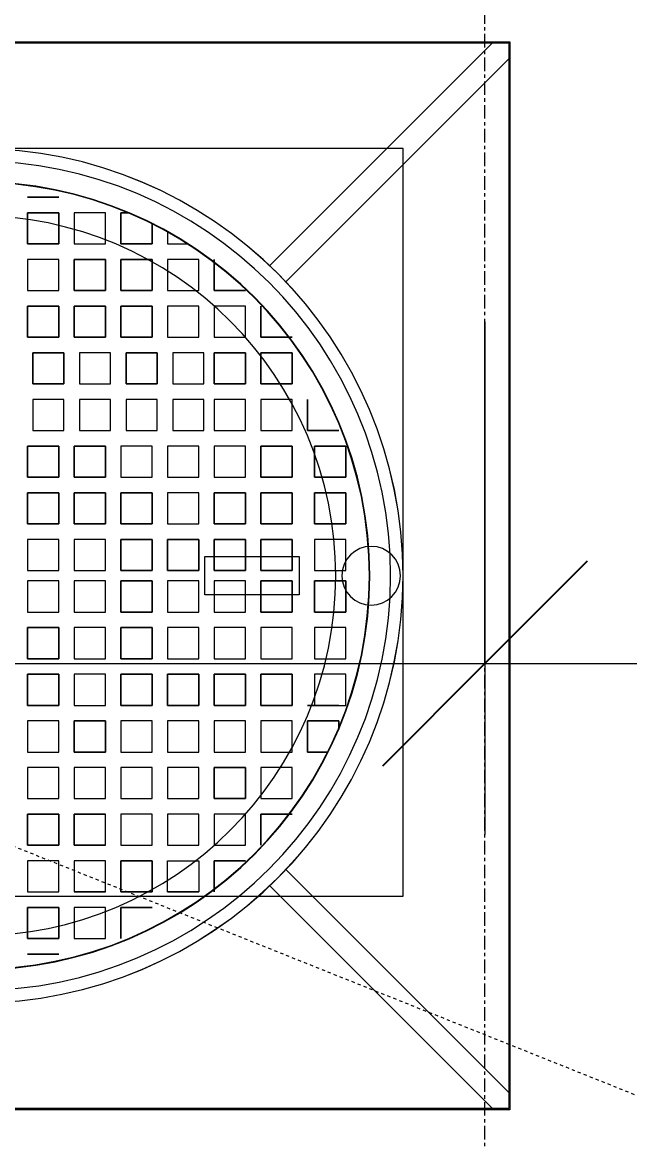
# Model space of a CAD drawing. Header units: millimetres. Extents: x 962 to 241049, y -15958 to 84407.
# Drawn here: x 162699 to 163267, y 18710 to 19756 of the extents above; entities that cross this region are included whole.
import ezdxf

# ---------------------------------------------------------------- set-up
doc = ezdxf.new("R2010")
doc.units = ezdxf.units.MM
doc.linetypes.add('Dash', pattern=[6, 3, -3])
doc.linetypes.add('Grid Line', pattern=[22.225, 12.7, -3.175, 3.175, -3.175])
for name, color, linetype, lineweight in [('A-ANNO-DIMS', 211, 'Continuous', 9), ('A-ANNO-DIMS-160', 211, 'Continuous', 9), ('C-PRKG', 70, 'Continuous', 9), ('C-PRKG-HDLN', 70, 'Dash', 9), ('G-IMPT', 8, 'Continuous', 9), ('M-EQPM', 50, 'Continuous', 9), ('S-GRID-1', 1, 'Grid Line', 9)]:
    doc.layers.add(name, color=color, linetype=linetype, lineweight=lineweight)
doc.styles.add('UTM Avo', font='UTM Avo.ttf', dxfattribs={"width": 0.9, "height": 400})
doc.dimstyles.new('1_Dim_chi_tiet_2_5', dxfattribs={"dimscale": 304.8, "dimtxt": 399.720379, "dimasz": 0.629921, "dimexe": 0.524934, "dimexo": 0.0625, "dimgap": 0.052493, "dimtad": 1, "dimdec": 0, "dimrnd": 5, "dimzin": 0, "dimdsep": 46, "dimtxsty": 'UTM Avo', "dimblk1": 'OBLIQUE', "dimblk2": 'OBLIQUE', "dimsah": 1, "dimcen": 0.09, "dimdle": 0.524934, "dimazin": 0, "dimtfac": 1, "dimtdec": 4, "dimtix": 1, "dimtmove": 0, "dimatfit": 3, "dimfxl": 1.049869, "dimfxlon": 1, "dimtvp": 1, "dimtolj": 1, "dimtzin": 0, "dimarcsym": 2})

# ---------------------------------------------------------------- blocks, each defined once
blk = doc.blocks.new('BAI XE PCCC - BAI XE PCCC-1477864-TKCS_MB TẦNG 1')
at = {"layer": 'C-PRKG-HDLN'}
blk.add_line((15000, -6000), (0, 0), dxfattribs=at)
blk = doc.blocks.new('TKTC_NAP THAM BE XLNT_260130 - TKTC_XREF_260130_NAP THAM BE XLNT_dwg_TTT-HOOD ACCESS - TTT-HOOD ACCESS-1904605-MB BỂ XLNT 2 HẦM 1-3399785-TKCS_MB TẦNG 1')
at = {"layer": 'G-IMPT', "flags": 128}
for points in [[(-71.2, 358.9), (-41.2, 358.9), (-71.2, 358.9), (-41.2, 358.9), (-71.2, 358.9), (-41.2, 358.9)], [(-86.2, 313.9), (-116.2, 313.9), (-116.2, 343.9), (-86.2, 343.9), (-86.2, 313.9), (-116.2, 313.9), (-116.2, 343.9), (-86.2, 343.9), (-86.2, 313.9), (-116.2, 313.9), (-116.2, 343.9), (-86.2, 343.9), (-86.2, 313.9), (-116.2, 313.9), (-116.2, 343.9), (-86.2, 343.9)], [(-41.2, 313.9), (-41.2, 343.9), (-71.2, 343.9), (-71.2, 313.9), (-41.2, 313.9), (-41.2, 343.9), (-71.2, 343.9), (-71.2, 313.9), (-41.2, 313.9), (-71.2, 313.9), (-71.2, 343.9), (-41.2, 343.9), (-41.2, 313.9), (-71.2, 313.9), (-71.2, 343.9), (-41.2, 343.9)], [(-176.2, 268.9), (-206.2, 268.9), (-206.2, 298.9), (-176.2, 298.9), (-176.2, 268.9), (-206.2, 268.9), (-206.2, 298.9), (-176.2, 298.9)], [(-131.2, 268.9), (-131.2, 298.9), (-161.2, 298.9), (-161.2, 268.9), (-131.2, 268.9), (-131.2, 298.9), (-161.2, 298.9), (-161.2, 268.9), (-131.2, 268.9), (-131.2, 298.9), (-161.2, 298.9), (-161.2, 268.9), (-131.2, 268.9), (-161.2, 268.9), (-161.2, 298.9), (-131.2, 298.9)], [(-86.2, 268.9), (-86.2, 298.9), (-116.2, 298.9), (-116.2, 268.9), (-86.2, 268.9), (-86.2, 298.9), (-116.2, 298.9), (-116.2, 268.9), (-86.2, 268.9), (-86.2, 298.9), (-116.2, 298.9), (-116.2, 268.9), (-86.2, 268.9), (-116.2, 268.9), (-116.2, 298.9), (-86.2, 298.9)], [(-41.2, 268.9), (-71.2, 268.9), (-71.2, 298.9), (-41.2, 298.9), (-41.2, 268.9), (-71.2, 268.9), (-71.2, 298.9), (-41.2, 298.9), (-41.2, 268.9), (-71.2, 268.9), (-71.2, 298.9), (-41.2, 298.9), (-41.2, 268.9), (-71.2, 268.9), (-71.2, 298.9), (-41.2, 298.9)], [(-266.2, 223.9), (-266.2, 253.9), (-266.2, 223.9), (-266.2, 253.9), (-266.2, 223.9), (-296.2, 223.9), (-266.2, 223.9), (-296.2, 223.9)], [(-221.2, 223.9), (-251.2, 223.9), (-251.2, 253.9), (-221.2, 253.9), (-221.2, 223.9), (-251.2, 223.9), (-251.2, 253.9), (-221.2, 253.9)], [(-176.2, 223.9), (-206.2, 223.9), (-206.2, 253.9), (-176.2, 253.9), (-176.2, 223.9), (-206.2, 223.9), (-206.2, 253.9), (-176.2, 253.9), (-176.2, 223.9), (-206.2, 223.9), (-206.2, 253.9), (-176.2, 253.9), (-176.2, 223.9), (-206.2, 223.9), (-206.2, 253.9), (-176.2, 253.9)], [(-131.2, 223.9), (-131.2, 253.9), (-161.2, 253.9), (-161.2, 223.9), (-131.2, 223.9), (-131.2, 253.9), (-161.2, 253.9), (-161.2, 223.9), (-131.2, 223.9), (-131.2, 253.9), (-161.2, 253.9), (-161.2, 223.9), (-131.2, 223.9), (-131.2, 253.9), (-161.2, 253.9), (-161.2, 223.9), (-131.2, 223.9), (-161.2, 223.9), (-161.2, 253.9), (-131.2, 253.9), (-131.2, 223.9), (-161.2, 223.9), (-161.2, 253.9), (-131.2, 253.9)], [(-86.2, 223.9), (-86.2, 253.9), (-116.2, 253.9), (-116.2, 223.9), (-86.2, 223.9), (-86.2, 253.9), (-116.2, 253.9), (-116.2, 223.9), (-86.2, 223.9), (-116.2, 223.9), (-116.2, 253.9), (-86.2, 253.9), (-86.2, 223.9), (-116.2, 223.9), (-116.2, 253.9), (-86.2, 253.9), (-86.2, 223.9), (-116.2, 223.9), (-116.2, 253.9), (-86.2, 253.9), (-86.2, 223.9), (-116.2, 223.9), (-116.2, 253.9), (-86.2, 253.9)], [(-41.2, 223.9), (-41.2, 253.9), (-71.2, 253.9), (-71.2, 223.9), (-41.2, 223.9), (-71.2, 223.9), (-71.2, 253.9), (-41.2, 253.9), (-41.2, 223.9), (-71.2, 223.9), (-71.2, 253.9), (-41.2, 253.9), (-41.2, 223.9), (-71.2, 223.9), (-71.2, 253.9), (-41.2, 253.9), (-41.2, 223.9), (-71.2, 223.9), (-71.2, 253.9), (-41.2, 253.9), (-41.2, 223.9), (-71.2, 223.9), (-71.2, 253.9), (-41.2, 253.9)], [(-266.2, 178.9), (-266.2, 208.9), (-296.2, 208.9), (-296.2, 178.9), (-266.2, 178.9), (-296.2, 178.9), (-296.2, 208.9), (-266.2, 208.9), (-266.2, 178.9), (-296.2, 178.9), (-296.2, 208.9), (-266.2, 208.9), (-266.2, 178.9), (-296.2, 178.9), (-296.2, 208.9), (-266.2, 208.9), (-266.2, 178.9), (-296.2, 178.9), (-296.2, 208.9), (-266.2, 208.9), (-266.2, 178.9), (-296.2, 178.9), (-296.2, 208.9), (-266.2, 208.9)], [(-221.2, 178.9), (-221.2, 208.9), (-251.2, 208.9), (-251.2, 178.9), (-221.2, 178.9), (-221.2, 208.9), (-251.2, 208.9), (-251.2, 178.9), (-221.2, 178.9), (-221.2, 208.9), (-251.2, 208.9), (-251.2, 178.9), (-221.2, 178.9), (-251.2, 178.9), (-251.2, 208.9), (-221.2, 208.9)], [(-181.2, 178.9), (-211.2, 178.9), (-211.2, 208.9), (-181.2, 208.9), (-181.2, 178.9), (-211.2, 178.9), (-211.2, 208.9), (-181.2, 208.9)], [(-136.2, 178.9), (-136.2, 208.9), (-166.2, 208.9), (-166.2, 178.9), (-136.2, 178.9), (-136.2, 208.9), (-166.2, 208.9), (-166.2, 178.9), (-136.2, 178.9), (-136.2, 208.9), (-166.2, 208.9), (-166.2, 178.9), (-136.2, 178.9), (-136.2, 208.9), (-166.2, 208.9), (-166.2, 178.9), (-136.2, 178.9), (-166.2, 178.9), (-166.2, 208.9), (-136.2, 208.9), (-136.2, 178.9), (-166.2, 178.9), (-166.2, 208.9), (-136.2, 208.9)], [(-91.2, 178.9), (-121.2, 178.9), (-121.2, 208.9), (-91.2, 208.9), (-91.2, 178.9), (-121.2, 178.9), (-121.2, 208.9), (-91.2, 208.9), (-91.2, 178.9), (-121.2, 178.9), (-121.2, 208.9), (-91.2, 208.9), (-91.2, 178.9), (-121.2, 178.9), (-121.2, 208.9), (-91.2, 208.9), (-91.2, 178.9), (-121.2, 178.9), (-121.2, 208.9), (-91.2, 208.9), (-91.2, 178.9), (-121.2, 178.9), (-121.2, 208.9), (-91.2, 208.9), (-91.2, 178.9), (-121.2, 178.9), (-121.2, 208.9), (-91.2, 208.9), (-91.2, 178.9), (-121.2, 178.9), (-121.2, 208.9), (-91.2, 208.9), (-91.2, 178.9), (-121.2, 178.9), (-121.2, 208.9), (-91.2, 208.9), (-91.2, 178.9), (-121.2, 178.9), (-121.2, 208.9), (-91.2, 208.9)], [(-46.2, 178.9), (-46.2, 208.9), (-76.2, 208.9), (-76.2, 178.9), (-46.2, 178.9), (-46.2, 208.9), (-76.2, 208.9), (-76.2, 178.9), (-46.2, 178.9), (-46.2, 208.9), (-76.2, 208.9), (-76.2, 178.9), (-46.2, 178.9), (-46.2, 208.9), (-76.2, 208.9), (-76.2, 178.9), (-46.2, 178.9), (-46.2, 208.9), (-76.2, 208.9), (-76.2, 178.9), (-46.2, 178.9), (-46.2, 208.9), (-76.2, 208.9), (-76.2, 178.9), (-46.2, 178.9), (-76.2, 178.9), (-76.2, 208.9), (-46.2, 208.9), (-46.2, 178.9), (-76.2, 178.9), (-76.2, 208.9), (-46.2, 208.9)], [(-311.2, 133.9), (-311.2, 163.9), (-311.2, 133.9), (-311.2, 163.9), (-311.2, 133.9), (-341.2, 133.9), (-311.2, 133.9), (-341.2, 133.9)], [(-266.2, 133.9), (-296.2, 133.9), (-296.2, 163.9), (-266.2, 163.9), (-266.2, 133.9), (-296.2, 133.9), (-296.2, 163.9), (-266.2, 163.9), (-266.2, 133.9), (-296.2, 133.9), (-296.2, 163.9), (-266.2, 163.9), (-266.2, 133.9), (-296.2, 133.9), (-296.2, 163.9), (-266.2, 163.9)], [(-221.2, 133.9), (-251.2, 133.9), (-251.2, 163.9), (-221.2, 163.9), (-221.2, 133.9), (-251.2, 133.9), (-251.2, 163.9), (-221.2, 163.9), (-221.2, 133.9), (-251.2, 133.9), (-251.2, 163.9), (-221.2, 163.9)], [(-181.2, 133.9), (-211.2, 133.9), (-211.2, 163.9), (-181.2, 163.9), (-181.2, 133.9), (-211.2, 133.9), (-211.2, 163.9), (-181.2, 163.9), (-181.2, 133.9), (-211.2, 133.9), (-211.2, 163.9), (-181.2, 163.9), (-181.2, 133.9), (-211.2, 133.9), (-211.2, 163.9), (-181.2, 163.9)], [(-136.2, 133.9), (-166.2, 133.9), (-166.2, 163.9), (-136.2, 163.9), (-136.2, 133.9), (-166.2, 133.9), (-166.2, 163.9), (-136.2, 163.9), (-136.2, 133.9), (-166.2, 133.9), (-166.2, 163.9), (-136.2, 163.9), (-136.2, 133.9), (-166.2, 133.9), (-166.2, 163.9), (-136.2, 163.9), (-136.2, 133.9), (-166.2, 133.9), (-166.2, 163.9), (-136.2, 163.9), (-136.2, 133.9), (-166.2, 133.9), (-166.2, 163.9), (-136.2, 163.9)], [(-91.2, 133.9), (-121.2, 133.9), (-121.2, 163.9), (-91.2, 163.9), (-91.2, 133.9), (-121.2, 133.9), (-121.2, 163.9), (-91.2, 163.9), (-91.2, 133.9), (-121.2, 133.9), (-121.2, 163.9), (-91.2, 163.9), (-91.2, 133.9), (-121.2, 133.9), (-121.2, 163.9), (-91.2, 163.9), (-91.2, 133.9), (-121.2, 133.9), (-121.2, 163.9), (-91.2, 163.9), (-91.2, 133.9), (-121.2, 133.9), (-121.2, 163.9), (-91.2, 163.9)], [(-46.2, 133.9), (-76.2, 133.9), (-76.2, 163.9), (-46.2, 163.9), (-46.2, 133.9), (-76.2, 133.9), (-76.2, 163.9), (-46.2, 163.9), (-46.2, 133.9), (-76.2, 133.9), (-76.2, 163.9), (-46.2, 163.9), (-46.2, 133.9), (-76.2, 133.9), (-76.2, 163.9), (-46.2, 163.9), (-46.2, 133.9), (-76.2, 133.9), (-76.2, 163.9), (-46.2, 163.9), (-46.2, 133.9), (-76.2, 133.9), (-76.2, 163.9), (-46.2, 163.9), (-46.2, 133.9), (-76.2, 133.9), (-76.2, 163.9), (-46.2, 163.9), (-46.2, 133.9), (-76.2, 133.9), (-76.2, 163.9), (-46.2, 163.9)], [(-318, 88.9), (-318, 118.9), (-348, 118.9), (-348, 88.9), (-318, 88.9), (-318, 118.9), (-348, 118.9), (-348, 88.9), (-318, 88.9), (-318, 118.9), (-348, 118.9), (-348, 88.9), (-318, 88.9), (-348, 88.9), (-348, 118.9), (-318, 118.9)], [(-266.2, 88.9), (-266.2, 118.9), (-296.2, 118.9), (-296.2, 88.9), (-266.2, 88.9), (-266.2, 118.9), (-296.2, 118.9), (-296.2, 88.9), (-266.2, 88.9), (-266.2, 118.9), (-296.2, 118.9), (-296.2, 88.9), (-266.2, 88.9), (-296.2, 88.9), (-296.2, 118.9), (-266.2, 118.9)], [(-221.2, 88.9), (-251.2, 88.9), (-251.2, 118.9), (-221.2, 118.9), (-221.2, 88.9), (-251.2, 88.9), (-251.2, 118.9), (-221.2, 118.9)], [(-176.2, 88.9), (-206.2, 88.9), (-206.2, 118.9), (-176.2, 118.9), (-176.2, 88.9), (-206.2, 88.9), (-206.2, 118.9), (-176.2, 118.9)], [(-131.2, 88.9), (-161.2, 88.9), (-161.2, 118.9), (-131.2, 118.9), (-131.2, 88.9), (-161.2, 88.9), (-161.2, 118.9), (-131.2, 118.9), (-131.2, 88.9), (-161.2, 88.9), (-161.2, 118.9), (-131.2, 118.9), (-131.2, 88.9), (-161.2, 88.9), (-161.2, 118.9), (-131.2, 118.9)], [(-86.2, 88.9), (-86.2, 118.9), (-116.2, 118.9), (-116.2, 88.9), (-86.2, 88.9), (-116.2, 88.9), (-116.2, 118.9), (-86.2, 118.9), (-86.2, 88.9), (-116.2, 88.9), (-116.2, 118.9), (-86.2, 118.9), (-86.2, 88.9), (-116.2, 88.9), (-116.2, 118.9), (-86.2, 118.9)], [(-41.2, 88.9), (-41.2, 118.9), (-71.2, 118.9), (-71.2, 88.9), (-41.2, 88.9), (-71.2, 88.9), (-71.2, 118.9), (-41.2, 118.9), (-41.2, 88.9), (-71.2, 88.9), (-71.2, 118.9), (-41.2, 118.9), (-41.2, 88.9), (-71.2, 88.9), (-71.2, 118.9), (-41.2, 118.9)], [(-318, 43.9), (-318, 73.9), (-348, 73.9), (-348, 43.9), (-318, 43.9), (-318, 73.9), (-348, 73.9), (-348, 43.9), (-318, 43.9), (-318, 73.9), (-348, 73.9), (-348, 43.9), (-318, 43.9), (-318, 73.9), (-348, 73.9), (-348, 43.9), (-318, 43.9), (-318, 73.9), (-348, 73.9), (-348, 43.9), (-318, 43.9), (-348, 43.9), (-348, 73.9), (-318, 73.9)], [(-266.2, 43.9), (-266.2, 73.9), (-296.2, 73.9), (-296.2, 43.9), (-266.2, 43.9), (-266.2, 73.9), (-296.2, 73.9), (-296.2, 43.9), (-266.2, 43.9), (-296.2, 43.9), (-296.2, 73.9), (-266.2, 73.9), (-266.2, 43.9), (-296.2, 43.9), (-296.2, 73.9), (-266.2, 73.9), (-266.2, 43.9), (-296.2, 43.9), (-296.2, 73.9), (-266.2, 73.9), (-266.2, 43.9), (-296.2, 43.9), (-296.2, 73.9), (-266.2, 73.9)], [(-221.2, 43.9), (-221.2, 73.9), (-251.2, 73.9), (-251.2, 43.9), (-221.2, 43.9), (-221.2, 73.9), (-251.2, 73.9), (-251.2, 43.9), (-221.2, 43.9), (-221.2, 73.9), (-251.2, 73.9), (-251.2, 43.9), (-221.2, 43.9), (-251.2, 43.9), (-251.2, 73.9), (-221.2, 73.9)], [(-176.2, 43.9), (-206.2, 43.9), (-206.2, 73.9), (-176.2, 73.9), (-176.2, 43.9), (-206.2, 43.9), (-206.2, 73.9), (-176.2, 73.9), (-176.2, 43.9), (-206.2, 43.9), (-206.2, 73.9), (-176.2, 73.9)], [(-131.2, 43.9), (-131.2, 73.9), (-161.2, 73.9), (-161.2, 43.9), (-131.2, 43.9), (-161.2, 43.9), (-161.2, 73.9), (-131.2, 73.9), (-131.2, 43.9), (-161.2, 43.9), (-161.2, 73.9), (-131.2, 73.9), (-131.2, 43.9), (-161.2, 43.9), (-161.2, 73.9), (-131.2, 73.9)], [(-86.2, 43.9), (-86.2, 73.9), (-116.2, 73.9), (-116.2, 43.9), (-86.2, 43.9), (-116.2, 43.9), (-116.2, 73.9), (-86.2, 73.9), (-86.2, 43.9), (-116.2, 43.9), (-116.2, 73.9), (-86.2, 73.9), (-86.2, 43.9), (-116.2, 43.9), (-116.2, 73.9), (-86.2, 73.9)], [(-41.2, 43.9), (-41.2, 73.9), (-71.2, 73.9), (-71.2, 43.9), (-41.2, 43.9), (-41.2, 73.9), (-71.2, 73.9), (-71.2, 43.9), (-41.2, 43.9), (-41.2, 73.9), (-71.2, 73.9), (-71.2, 43.9), (-41.2, 43.9), (-71.2, 43.9), (-71.2, 73.9), (-41.2, 73.9)], [(-318, -1.1), (-348, -1.1), (-348, 28.9), (-318, 28.9), (-318, -1.1), (-348, -1.1), (-348, 28.9), (-318, 28.9)], [(-266.2, -1.1), (-266.2, 28.9), (-296.2, 28.9), (-296.2, -1.1), (-266.2, -1.1), (-296.2, -1.1), (-296.2, 28.9), (-266.2, 28.9)], [(-221.2, -1.1), (-221.2, 28.9), (-251.2, 28.9), (-251.2, -1.1), (-221.2, -1.1), (-251.2, -1.1), (-251.2, 28.9), (-221.2, 28.9)], [(-176.2, -1.1), (-176.2, 28.9), (-206.2, 28.9), (-206.2, -1.1), (-176.2, -1.1), (-206.2, -1.1), (-206.2, 28.9), (-176.2, 28.9)], [(-131.2, -1.1), (-131.2, 28.9), (-161.2, 28.9), (-161.2, -1.1), (-131.2, -1.1), (-161.2, -1.1), (-161.2, 28.9), (-131.2, 28.9)], [(-86.2, -1.1), (-116.2, -1.1), (-116.2, 28.9), (-86.2, 28.9), (-86.2, -1.1), (-116.2, -1.1), (-116.2, 28.9), (-86.2, 28.9)], [(-41.2, -1.1), (-71.2, -1.1), (-71.2, 28.9), (-41.2, 28.9), (-41.2, -1.1), (-71.2, -1.1), (-71.2, 28.9), (-41.2, 28.9)], [(-318, -41.1), (-318, -11.1), (-348, -11.1), (-348, -41.1), (-318, -41.1), (-348, -41.1), (-348, -11.1), (-318, -11.1)], [(-266.2, -41.1), (-266.2, -11.1), (-296.2, -11.1), (-296.2, -41.1), (-266.2, -41.1), (-296.2, -41.1), (-296.2, -11.1), (-266.2, -11.1)], [(-221.2, -41.1), (-251.2, -41.1), (-251.2, -11.1), (-221.2, -11.1)], [(-176.2, -41.1), (-206.2, -41.1), (-206.2, -11.1), (-176.2, -11.1), (-176.2, -41.1), (-206.2, -41.1), (-206.2, -11.1), (-176.2, -11.1)], [(-131.2, -41.1), (-131.2, -11.1), (-161.2, -11.1), (-161.2, -41.1), (-131.2, -41.1), (-131.2, -11.1), (-161.2, -11.1), (-161.2, -41.1), (-131.2, -41.1), (-131.2, -11.1), (-161.2, -11.1), (-161.2, -41.1), (-131.2, -41.1), (-131.2, -11.1), (-161.2, -11.1), (-161.2, -41.1), (-131.2, -41.1), (-131.2, -11.1), (-161.2, -11.1), (-161.2, -41.1), (-131.2, -41.1), (-131.2, -11.1), (-161.2, -11.1), (-161.2, -41.1), (-131.2, -41.1), (-131.2, -11.1), (-161.2, -11.1), (-161.2, -41.1), (-131.2, -41.1), (-131.2, -11.1), (-161.2, -11.1), (-161.2, -41.1), (-131.2, -41.1), (-131.2, -11.1), (-161.2, -11.1), (-161.2, -41.1), (-131.2, -41.1), (-131.2, -11.1), (-161.2, -11.1), (-161.2, -41.1), (-131.2, -41.1), (-161.2, -41.1), (-161.2, -11.1), (-131.2, -11.1), (-131.2, -41.1), (-161.2, -41.1), (-161.2, -11.1), (-131.2, -11.1)], [(-86.2, -41.1), (-116.2, -41.1), (-116.2, -11.1), (-86.2, -11.1), (-86.2, -41.1), (-116.2, -41.1), (-116.2, -11.1), (-86.2, -11.1), (-86.2, -41.1), (-116.2, -41.1), (-116.2, -11.1), (-86.2, -11.1), (-86.2, -41.1), (-116.2, -41.1), (-116.2, -11.1), (-86.2, -11.1), (-86.2, -41.1), (-116.2, -41.1), (-116.2, -11.1), (-86.2, -11.1), (-86.2, -41.1), (-116.2, -41.1), (-116.2, -11.1), (-86.2, -11.1), (-86.2, -41.1), (-116.2, -41.1), (-116.2, -11.1), (-86.2, -11.1), (-86.2, -41.1), (-116.2, -41.1), (-116.2, -11.1), (-86.2, -11.1), (-86.2, -41.1), (-116.2, -41.1), (-116.2, -11.1), (-86.2, -11.1), (-86.2, -41.1), (-116.2, -41.1), (-116.2, -11.1), (-86.2, -11.1), (-86.2, -41.1), (-116.2, -41.1), (-116.2, -11.1), (-86.2, -11.1)], [(-41.2, -41.1), (-71.2, -41.1), (-71.2, -11.1), (-41.2, -11.1), (-41.2, -41.1), (-71.2, -41.1), (-71.2, -11.1), (-41.2, -11.1), (-41.2, -41.1), (-71.2, -41.1), (-71.2, -11.1), (-41.2, -11.1), (-41.2, -41.1), (-71.2, -41.1), (-71.2, -11.1), (-41.2, -11.1), (-41.2, -41.1), (-71.2, -41.1), (-71.2, -11.1), (-41.2, -11.1), (-41.2, -41.1), (-71.2, -41.1), (-71.2, -11.1), (-41.2, -11.1), (-41.2, -41.1), (-71.2, -41.1), (-71.2, -11.1), (-41.2, -11.1), (-41.2, -41.1), (-71.2, -41.1), (-71.2, -11.1), (-41.2, -11.1), (-41.2, -41.1), (-71.2, -41.1), (-71.2, -11.1), (-41.2, -11.1), (-41.2, -41.1), (-71.2, -41.1), (-71.2, -11.1), (-41.2, -11.1), (-41.2, -41.1), (-71.2, -41.1), (-71.2, -11.1), (-41.2, -11.1)], [(-318, -86.1), (-348, -86.1), (-348, -56.1), (-318, -56.1), (-318, -86.1), (-348, -86.1), (-348, -56.1), (-318, -56.1), (-318, -86.1), (-348, -86.1), (-348, -56.1), (-318, -56.1), (-318, -86.1), (-348, -86.1), (-348, -56.1), (-318, -56.1)], [(-266.2, -86.1), (-296.2, -86.1), (-296.2, -56.1), (-266.2, -56.1), (-266.2, -86.1), (-296.2, -86.1), (-296.2, -56.1), (-266.2, -56.1), (-266.2, -86.1), (-296.2, -86.1), (-296.2, -56.1), (-266.2, -56.1), (-266.2, -86.1), (-296.2, -86.1), (-296.2, -56.1), (-266.2, -56.1)], [(-221.2, -86.1), (-251.2, -86.1), (-251.2, -56.1), (-221.2, -56.1), (-221.2, -86.1), (-251.2, -86.1), (-251.2, -56.1), (-221.2, -56.1)], [(-176.2, -86.1), (-206.2, -86.1), (-206.2, -56.1), (-176.2, -56.1), (-176.2, -86.1), (-206.2, -86.1), (-206.2, -56.1), (-176.2, -56.1), (-176.2, -86.1), (-206.2, -86.1), (-206.2, -56.1), (-176.2, -56.1)], [(-131.2, -86.1), (-131.2, -56.1), (-161.2, -56.1), (-161.2, -86.1), (-131.2, -86.1), (-131.2, -56.1), (-161.2, -56.1), (-161.2, -86.1), (-131.2, -86.1), (-161.2, -86.1), (-161.2, -56.1), (-131.2, -56.1), (-131.2, -86.1), (-161.2, -86.1), (-161.2, -56.1), (-131.2, -56.1), (-131.2, -86.1), (-161.2, -86.1), (-161.2, -56.1), (-131.2, -56.1), (-131.2, -86.1), (-161.2, -86.1), (-161.2, -56.1), (-131.2, -56.1), (-131.2, -86.1), (-161.2, -86.1), (-161.2, -56.1), (-131.2, -56.1), (-131.2, -86.1), (-161.2, -86.1), (-161.2, -56.1), (-131.2, -56.1), (-131.2, -86.1), (-161.2, -86.1), (-161.2, -56.1), (-131.2, -56.1), (-131.2, -86.1), (-161.2, -86.1), (-161.2, -56.1), (-131.2, -56.1), (-131.2, -86.1), (-161.2, -86.1), (-161.2, -56.1), (-131.2, -56.1), (-131.2, -86.1), (-161.2, -86.1), (-161.2, -56.1), (-131.2, -56.1)], [(-86.2, -86.1), (-116.2, -86.1), (-116.2, -56.1), (-86.2, -56.1), (-86.2, -86.1), (-116.2, -86.1), (-116.2, -56.1), (-86.2, -56.1), (-86.2, -86.1), (-116.2, -86.1), (-116.2, -56.1), (-86.2, -56.1), (-86.2, -86.1), (-116.2, -86.1), (-116.2, -56.1), (-86.2, -56.1), (-86.2, -86.1), (-116.2, -86.1), (-116.2, -56.1), (-86.2, -56.1), (-86.2, -86.1), (-116.2, -86.1), (-116.2, -56.1), (-86.2, -56.1), (-86.2, -86.1), (-116.2, -86.1), (-116.2, -56.1), (-86.2, -56.1), (-86.2, -86.1), (-116.2, -86.1), (-116.2, -56.1), (-86.2, -56.1)], [(-41.2, -86.1), (-41.2, -56.1), (-71.2, -56.1), (-71.2, -86.1), (-41.2, -86.1), (-41.2, -56.1), (-71.2, -56.1), (-71.2, -86.1), (-41.2, -86.1), (-41.2, -56.1), (-71.2, -56.1), (-71.2, -86.1), (-41.2, -86.1), (-41.2, -56.1), (-71.2, -56.1), (-71.2, -86.1), (-41.2, -86.1), (-71.2, -86.1), (-71.2, -56.1), (-41.2, -56.1), (-41.2, -86.1), (-71.2, -86.1), (-71.2, -56.1), (-41.2, -56.1), (-41.2, -86.1), (-71.2, -86.1), (-71.2, -56.1), (-41.2, -56.1), (-41.2, -86.1), (-71.2, -86.1), (-71.2, -56.1), (-41.2, -56.1)], [(-318, -131.1), (-348, -131.1), (-348, -101.1), (-318, -101.1), (-318, -131.1), (-348, -131.1), (-348, -101.1), (-318, -101.1), (-318, -131.1), (-348, -131.1), (-348, -101.1), (-318, -101.1), (-318, -131.1), (-348, -131.1), (-348, -101.1), (-318, -101.1), (-318, -131.1), (-348, -131.1), (-348, -101.1), (-318, -101.1), (-318, -131.1), (-348, -131.1), (-348, -101.1), (-318, -101.1)], [(-266.2, -131.1), (-266.2, -101.1), (-296.2, -101.1), (-296.2, -131.1), (-266.2, -131.1), (-296.2, -131.1), (-296.2, -101.1), (-266.2, -101.1), (-266.2, -131.1), (-296.2, -131.1), (-296.2, -101.1), (-266.2, -101.1), (-266.2, -131.1), (-296.2, -131.1), (-296.2, -101.1), (-266.2, -101.1), (-266.2, -131.1), (-296.2, -131.1), (-296.2, -101.1), (-266.2, -101.1), (-266.2, -131.1), (-296.2, -131.1), (-296.2, -101.1), (-266.2, -101.1)], [(-221.2, -131.1), (-221.2, -101.1), (-251.2, -101.1), (-251.2, -131.1), (-221.2, -131.1), (-251.2, -131.1), (-251.2, -101.1), (-221.2, -101.1), (-221.2, -131.1), (-251.2, -131.1), (-251.2, -101.1), (-221.2, -101.1), (-221.2, -131.1), (-251.2, -131.1), (-251.2, -101.1), (-221.2, -101.1), (-221.2, -131.1), (-251.2, -131.1), (-251.2, -101.1), (-221.2, -101.1), (-221.2, -131.1), (-251.2, -131.1), (-251.2, -101.1), (-221.2, -101.1), (-221.2, -131.1), (-251.2, -131.1), (-251.2, -101.1), (-221.2, -101.1), (-221.2, -131.1), (-251.2, -131.1), (-251.2, -101.1), (-221.2, -101.1)], [(-176.2, -131.1), (-176.2, -101.1), (-206.2, -101.1), (-206.2, -131.1), (-176.2, -131.1), (-176.2, -101.1), (-206.2, -101.1), (-206.2, -131.1), (-176.2, -131.1), (-176.2, -101.1), (-206.2, -101.1), (-206.2, -131.1), (-176.2, -131.1), (-176.2, -101.1), (-206.2, -101.1), (-206.2, -131.1), (-176.2, -131.1), (-176.2, -101.1), (-206.2, -101.1), (-206.2, -131.1), (-176.2, -131.1), (-176.2, -101.1), (-206.2, -101.1), (-206.2, -131.1), (-176.2, -131.1), (-176.2, -101.1), (-206.2, -101.1), (-206.2, -131.1), (-176.2, -131.1), (-206.2, -131.1), (-206.2, -101.1), (-176.2, -101.1)], [(-131.2, -131.1), (-131.2, -101.1), (-161.2, -101.1), (-161.2, -131.1), (-131.2, -131.1), (-131.2, -101.1), (-161.2, -101.1), (-161.2, -131.1), (-131.2, -131.1), (-131.2, -101.1), (-161.2, -101.1), (-161.2, -131.1), (-131.2, -131.1), (-131.2, -101.1), (-161.2, -101.1), (-161.2, -131.1), (-131.2, -131.1), (-131.2, -101.1), (-161.2, -101.1), (-161.2, -131.1), (-131.2, -131.1), (-131.2, -101.1), (-161.2, -101.1), (-161.2, -131.1), (-131.2, -131.1), (-131.2, -101.1), (-161.2, -101.1), (-161.2, -131.1), (-131.2, -131.1), (-161.2, -131.1), (-161.2, -101.1), (-131.2, -101.1)], [(-86.2, -131.1), (-116.2, -131.1), (-116.2, -101.1), (-86.2, -101.1), (-86.2, -131.1), (-116.2, -131.1), (-116.2, -101.1), (-86.2, -101.1), (-86.2, -131.1), (-116.2, -131.1), (-116.2, -101.1), (-86.2, -101.1), (-86.2, -131.1), (-116.2, -131.1), (-116.2, -101.1), (-86.2, -101.1), (-86.2, -131.1), (-116.2, -131.1), (-116.2, -101.1), (-86.2, -101.1), (-86.2, -131.1), (-116.2, -131.1), (-116.2, -101.1), (-86.2, -101.1), (-86.2, -131.1), (-116.2, -131.1), (-116.2, -101.1), (-86.2, -101.1), (-86.2, -131.1), (-116.2, -131.1), (-116.2, -101.1), (-86.2, -101.1)], [(-41.2, -131.1), (-41.2, -101.1), (-71.2, -101.1), (-71.2, -131.1), (-41.2, -131.1), (-41.2, -101.1), (-71.2, -101.1), (-71.2, -131.1), (-41.2, -131.1), (-41.2, -101.1), (-71.2, -101.1), (-71.2, -131.1), (-41.2, -131.1), (-41.2, -101.1), (-71.2, -101.1), (-71.2, -131.1), (-41.2, -131.1), (-41.2, -101.1), (-71.2, -101.1), (-71.2, -131.1), (-41.2, -131.1), (-41.2, -101.1), (-71.2, -101.1), (-71.2, -131.1), (-41.2, -131.1), (-41.2, -101.1), (-71.2, -101.1), (-71.2, -131.1), (-41.2, -131.1), (-71.2, -131.1), (-71.2, -101.1), (-41.2, -101.1)], [(-341.2, -131.1), (-311.2, -131.1), (-341.2, -131.1), (-311.2, -131.1), (-341.2, -131.1), (-311.2, -131.1)], [(-331, -176.1), (-311.2, -176.1), (-311.2, -146.1), (-341.2, -146.1), (-341.2, -154.1), (-341.2, -146.1), (-311.2, -146.1), (-311.2, -176.1), (-331, -176.1), (-311.2, -176.1)], [(-311.2, -176.1), (-311.2, -146.1), (-341.2, -146.1), (-341.2, -154.1), (-341.2, -146.1), (-311.2, -146.1)], [(-266.2, -176.1), (-296.2, -176.1), (-296.2, -146.1), (-266.2, -146.1), (-266.2, -176.1), (-296.2, -176.1), (-296.2, -146.1), (-266.2, -146.1), (-266.2, -176.1), (-296.2, -176.1), (-296.2, -146.1), (-266.2, -146.1), (-266.2, -176.1), (-296.2, -176.1), (-296.2, -146.1), (-266.2, -146.1)], [(-221.2, -176.1), (-251.2, -176.1), (-251.2, -146.1), (-221.2, -146.1), (-221.2, -176.1), (-251.2, -176.1), (-251.2, -146.1), (-221.2, -146.1), (-221.2, -176.1), (-251.2, -176.1), (-251.2, -146.1), (-221.2, -146.1), (-221.2, -176.1), (-251.2, -176.1), (-251.2, -146.1), (-221.2, -146.1), (-221.2, -176.1), (-251.2, -176.1), (-251.2, -146.1), (-221.2, -146.1), (-221.2, -176.1), (-251.2, -176.1), (-251.2, -146.1), (-221.2, -146.1), (-221.2, -176.1), (-251.2, -176.1), (-251.2, -146.1), (-221.2, -146.1), (-221.2, -176.1), (-251.2, -176.1), (-251.2, -146.1), (-221.2, -146.1), (-221.2, -176.1), (-251.2, -176.1), (-251.2, -146.1), (-221.2, -146.1)], [(-176.2, -176.1), (-206.2, -176.1), (-206.2, -146.1), (-176.2, -146.1), (-176.2, -176.1), (-206.2, -176.1), (-206.2, -146.1), (-176.2, -146.1), (-176.2, -176.1), (-206.2, -176.1), (-206.2, -146.1), (-176.2, -146.1), (-176.2, -176.1), (-206.2, -176.1), (-206.2, -146.1), (-176.2, -146.1), (-176.2, -176.1), (-206.2, -176.1), (-206.2, -146.1), (-176.2, -146.1), (-176.2, -176.1), (-206.2, -176.1), (-206.2, -146.1), (-176.2, -146.1), (-176.2, -176.1), (-206.2, -176.1), (-206.2, -146.1), (-176.2, -146.1), (-176.2, -176.1), (-206.2, -176.1), (-206.2, -146.1), (-176.2, -146.1), (-176.2, -176.1), (-206.2, -176.1), (-206.2, -146.1), (-176.2, -146.1)], [(-131.2, -176.1), (-161.2, -176.1), (-161.2, -146.1), (-131.2, -146.1), (-131.2, -176.1), (-161.2, -176.1), (-161.2, -146.1), (-131.2, -146.1), (-131.2, -176.1), (-161.2, -176.1), (-161.2, -146.1), (-131.2, -146.1), (-131.2, -176.1), (-161.2, -176.1), (-161.2, -146.1), (-131.2, -146.1), (-131.2, -176.1), (-161.2, -176.1), (-161.2, -146.1), (-131.2, -146.1), (-131.2, -176.1), (-161.2, -176.1), (-161.2, -146.1), (-131.2, -146.1), (-131.2, -176.1), (-161.2, -176.1), (-161.2, -146.1), (-131.2, -146.1), (-131.2, -176.1), (-161.2, -176.1), (-161.2, -146.1), (-131.2, -146.1), (-131.2, -176.1), (-161.2, -176.1), (-161.2, -146.1), (-131.2, -146.1)], [(-86.2, -176.1), (-86.2, -146.1), (-116.2, -146.1), (-116.2, -176.1), (-86.2, -176.1), (-86.2, -146.1), (-116.2, -146.1), (-116.2, -176.1), (-86.2, -176.1), (-86.2, -146.1), (-116.2, -146.1), (-116.2, -176.1), (-86.2, -176.1), (-86.2, -146.1), (-116.2, -146.1), (-116.2, -176.1), (-86.2, -176.1), (-86.2, -146.1), (-116.2, -146.1), (-116.2, -176.1), (-86.2, -176.1), (-86.2, -146.1), (-116.2, -146.1), (-116.2, -176.1), (-86.2, -176.1), (-86.2, -146.1), (-116.2, -146.1), (-116.2, -176.1), (-86.2, -176.1), (-116.2, -176.1), (-116.2, -146.1), (-86.2, -146.1), (-86.2, -176.1), (-116.2, -176.1), (-116.2, -146.1), (-86.2, -146.1)], [(-41.2, -176.1), (-71.2, -176.1), (-71.2, -146.1), (-41.2, -146.1), (-41.2, -176.1), (-71.2, -176.1), (-71.2, -146.1), (-41.2, -146.1), (-41.2, -176.1), (-71.2, -176.1), (-71.2, -146.1), (-41.2, -146.1), (-41.2, -176.1), (-71.2, -176.1), (-71.2, -146.1), (-41.2, -146.1), (-41.2, -176.1), (-71.2, -176.1), (-71.2, -146.1), (-41.2, -146.1), (-41.2, -176.1), (-71.2, -176.1), (-71.2, -146.1), (-41.2, -146.1), (-41.2, -176.1), (-71.2, -176.1), (-71.2, -146.1), (-41.2, -146.1), (-41.2, -176.1), (-71.2, -176.1), (-71.2, -146.1), (-41.2, -146.1), (-41.2, -176.1), (-71.2, -176.1), (-71.2, -146.1), (-41.2, -146.1)], [(-266.2, -221.1), (-296.2, -221.1), (-296.2, -191.1), (-266.2, -191.1), (-266.2, -221.1), (-296.2, -221.1), (-296.2, -191.1), (-266.2, -191.1), (-266.2, -221.1), (-296.2, -221.1), (-296.2, -191.1), (-266.2, -191.1), (-266.2, -221.1), (-296.2, -221.1), (-296.2, -191.1), (-266.2, -191.1)], [(-221.2, -221.1), (-221.2, -191.1), (-251.2, -191.1), (-251.2, -221.1), (-221.2, -221.1), (-221.2, -191.1), (-251.2, -191.1), (-251.2, -221.1), (-221.2, -221.1), (-221.2, -191.1), (-251.2, -191.1), (-251.2, -221.1), (-221.2, -221.1), (-251.2, -221.1), (-251.2, -191.1), (-221.2, -191.1)], [(-176.2, -221.1), (-206.2, -221.1), (-206.2, -191.1), (-176.2, -191.1), (-176.2, -221.1), (-206.2, -221.1), (-206.2, -191.1), (-176.2, -191.1), (-176.2, -221.1), (-206.2, -221.1), (-206.2, -191.1), (-176.2, -191.1), (-176.2, -221.1), (-206.2, -221.1), (-206.2, -191.1), (-176.2, -191.1)], [(-131.2, -221.1), (-161.2, -221.1), (-161.2, -191.1), (-131.2, -191.1), (-131.2, -221.1), (-161.2, -221.1), (-161.2, -191.1), (-131.2, -191.1), (-131.2, -221.1), (-161.2, -221.1), (-161.2, -191.1), (-131.2, -191.1), (-131.2, -221.1), (-161.2, -221.1), (-161.2, -191.1), (-131.2, -191.1)], [(-86.2, -221.1), (-116.2, -221.1), (-116.2, -191.1), (-86.2, -191.1), (-86.2, -221.1), (-116.2, -221.1), (-116.2, -191.1), (-86.2, -191.1), (-86.2, -221.1), (-116.2, -221.1), (-116.2, -191.1), (-86.2, -191.1), (-86.2, -221.1), (-116.2, -221.1), (-116.2, -191.1), (-86.2, -191.1)], [(-41.2, -221.1), (-71.2, -221.1), (-71.2, -191.1), (-41.2, -191.1), (-41.2, -221.1), (-71.2, -221.1), (-71.2, -191.1), (-41.2, -191.1), (-41.2, -221.1), (-71.2, -221.1), (-71.2, -191.1), (-41.2, -191.1), (-41.2, -221.1), (-71.2, -221.1), (-71.2, -191.1), (-41.2, -191.1)], [(-266.2, -266.1), (-266.2, -236.1), (-296.2, -236.1), (-266.2, -236.1), (-266.2, -266.1), (-266.2, -236.1), (-296.2, -236.1), (-266.2, -236.1)], [(-266.2, -266.1), (-266.2, -236.1), (-296.2, -236.1), (-266.2, -236.1)], [(-221.2, -266.1), (-251.2, -266.1), (-251.2, -236.1), (-221.2, -236.1), (-221.2, -266.1), (-251.2, -266.1), (-251.2, -236.1), (-221.2, -236.1), (-221.2, -266.1), (-251.2, -266.1), (-251.2, -236.1), (-221.2, -236.1), (-221.2, -266.1), (-251.2, -266.1), (-251.2, -236.1), (-221.2, -236.1), (-221.2, -266.1), (-251.2, -266.1), (-251.2, -236.1), (-221.2, -236.1), (-221.2, -266.1), (-251.2, -266.1), (-251.2, -236.1), (-221.2, -236.1), (-221.2, -266.1), (-251.2, -266.1), (-251.2, -236.1), (-221.2, -236.1), (-221.2, -266.1), (-251.2, -266.1), (-251.2, -236.1), (-221.2, -236.1), (-221.2, -266.1), (-251.2, -266.1), (-251.2, -236.1), (-221.2, -236.1), (-221.2, -266.1), (-251.2, -266.1), (-251.2, -236.1), (-221.2, -236.1), (-221.2, -266.1), (-251.2, -266.1), (-251.2, -236.1), (-221.2, -236.1), (-221.2, -266.1), (-251.2, -266.1), (-251.2, -236.1), (-221.2, -236.1)], [(-176.2, -266.1), (-206.2, -266.1), (-206.2, -236.1), (-176.2, -236.1), (-176.2, -266.1), (-206.2, -266.1), (-206.2, -236.1), (-176.2, -236.1), (-176.2, -266.1), (-206.2, -266.1), (-206.2, -236.1), (-176.2, -236.1), (-176.2, -266.1), (-206.2, -266.1), (-206.2, -236.1), (-176.2, -236.1), (-176.2, -266.1), (-206.2, -266.1), (-206.2, -236.1), (-176.2, -236.1), (-176.2, -266.1), (-206.2, -266.1), (-206.2, -236.1), (-176.2, -236.1), (-176.2, -266.1), (-206.2, -266.1), (-206.2, -236.1), (-176.2, -236.1), (-176.2, -266.1), (-206.2, -266.1), (-206.2, -236.1), (-176.2, -236.1), (-176.2, -266.1), (-206.2, -266.1), (-206.2, -236.1), (-176.2, -236.1), (-176.2, -266.1), (-206.2, -266.1), (-206.2, -236.1), (-176.2, -236.1), (-176.2, -266.1), (-206.2, -266.1), (-206.2, -236.1), (-176.2, -236.1), (-176.2, -266.1), (-206.2, -266.1), (-206.2, -236.1), (-176.2, -236.1)], [(-131.2, -266.1), (-161.2, -266.1), (-161.2, -236.1), (-131.2, -236.1), (-131.2, -266.1), (-161.2, -266.1), (-161.2, -236.1), (-131.2, -236.1), (-131.2, -266.1), (-161.2, -266.1), (-161.2, -236.1), (-131.2, -236.1), (-131.2, -266.1), (-161.2, -266.1), (-161.2, -236.1), (-131.2, -236.1), (-131.2, -266.1), (-161.2, -266.1), (-161.2, -236.1), (-131.2, -236.1), (-131.2, -266.1), (-161.2, -266.1), (-161.2, -236.1), (-131.2, -236.1), (-131.2, -266.1), (-161.2, -266.1), (-161.2, -236.1), (-131.2, -236.1), (-131.2, -266.1), (-161.2, -266.1), (-161.2, -236.1), (-131.2, -236.1)], [(-41.2, -266.1), (-41.2, -236.1), (-71.2, -236.1), (-71.2, -266.1), (-41.2, -266.1), (-41.2, -236.1), (-71.2, -236.1), (-71.2, -266.1), (-41.2, -266.1), (-71.2, -266.1), (-71.2, -236.1), (-41.2, -236.1), (-41.2, -266.1), (-71.2, -266.1), (-71.2, -236.1), (-41.2, -236.1)], [(-176.2, -311.1), (-176.2, -281.1), (-206.2, -281.1), (-206.2, -311.1), (-176.2, -311.1), (-176.2, -281.1), (-206.2, -281.1), (-206.2, -311.1), (-176.2, -311.1), (-176.2, -281.1), (-206.2, -281.1), (-206.2, -311.1), (-176.2, -311.1), (-176.2, -281.1), (-206.2, -281.1), (-206.2, -311.1), (-176.2, -311.1), (-176.2, -281.1), (-206.2, -281.1), (-206.2, -311.1), (-176.2, -311.1), (-176.2, -281.1), (-206.2, -281.1), (-206.2, -311.1), (-176.2, -311.1), (-176.2, -281.1), (-206.2, -281.1), (-206.2, -311.1), (-176.2, -311.1), (-176.2, -281.1), (-206.2, -281.1), (-206.2, -311.1), (-176.2, -311.1), (-176.2, -281.1), (-206.2, -281.1), (-206.2, -311.1), (-176.2, -311.1), (-176.2, -281.1), (-206.2, -281.1), (-206.2, -311.1), (-176.2, -311.1), (-176.2, -281.1), (-206.2, -281.1), (-206.2, -311.1), (-176.2, -311.1), (-176.2, -281.1), (-206.2, -281.1), (-206.2, -311.1), (-176.2, -311.1), (-176.2, -281.1), (-206.2, -281.1), (-206.2, -311.1), (-176.2, -311.1), (-176.2, -281.1), (-206.2, -281.1), (-206.2, -311.1), (-176.2, -311.1), (-176.2, -281.1), (-206.2, -281.1), (-206.2, -311.1), (-176.2, -311.1), (-176.2, -281.1), (-206.2, -281.1), (-206.2, -311.1), (-176.2, -311.1), (-206.2, -311.1), (-176.2, -311.1), (-206.2, -311.1)], [(-131.2, -311.1), (-131.2, -281.1), (-161.2, -281.1), (-161.2, -311.1), (-131.2, -311.1), (-131.2, -281.1), (-161.2, -281.1), (-161.2, -311.1), (-131.2, -311.1), (-131.2, -281.1), (-161.2, -281.1), (-161.2, -311.1), (-131.2, -311.1), (-131.2, -281.1), (-161.2, -281.1), (-161.2, -311.1), (-131.2, -311.1), (-131.2, -281.1), (-161.2, -281.1), (-161.2, -311.1), (-131.2, -311.1), (-131.2, -281.1), (-161.2, -281.1), (-161.2, -311.1), (-131.2, -311.1), (-131.2, -281.1), (-161.2, -281.1), (-161.2, -311.1), (-131.2, -311.1), (-131.2, -281.1), (-161.2, -281.1), (-161.2, -311.1), (-131.2, -311.1), (-161.2, -311.1), (-161.2, -281.1), (-131.2, -281.1), (-131.2, -311.1), (-161.2, -311.1), (-161.2, -281.1), (-131.2, -281.1)], [(-86.2, -311.1), (-116.2, -311.1), (-86.2, -311.1), (-116.2, -311.1), (-86.2, -311.1), (-116.2, -311.1), (-86.2, -311.1), (-116.2, -311.1), (-116.2, -281.1), (-86.2, -281.1), (-86.2, -311.1), (-116.2, -311.1), (-116.2, -281.1), (-86.2, -281.1), (-86.2, -311.1), (-116.2, -311.1), (-116.2, -281.1), (-86.2, -281.1), (-86.2, -311.1), (-116.2, -311.1), (-116.2, -281.1), (-86.2, -281.1)], [(-41.2, -311.1), (-71.2, -311.1), (-71.2, -281.1), (-41.2, -281.1), (-41.2, -311.1), (-71.2, -311.1), (-71.2, -281.1), (-41.2, -281.1), (-41.2, -311.1), (-71.2, -311.1), (-71.2, -281.1), (-41.2, -281.1), (-41.2, -311.1), (-71.2, -311.1), (-71.2, -281.1), (-41.2, -281.1)], [(-131.2, -356.1), (-131.2, -326.1), (-161.2, -326.1), (-131.2, -326.1), (-131.2, -356.1), (-131.2, -326.1), (-161.2, -326.1), (-131.2, -326.1)], [(-86.2, -356.1), (-116.2, -356.1), (-116.2, -326.1), (-86.2, -326.1), (-86.2, -356.1), (-116.2, -356.1), (-116.2, -326.1), (-86.2, -326.1), (-86.2, -356.1), (-116.2, -356.1), (-116.2, -326.1), (-86.2, -326.1), (-86.2, -356.1), (-116.2, -356.1), (-116.2, -326.1), (-86.2, -326.1)], [(-41.2, -356.1), (-41.2, -326.1), (-71.2, -326.1), (-71.2, -356.1), (-41.2, -356.1), (-41.2, -326.1), (-71.2, -326.1), (-71.2, -356.1), (-41.2, -356.1), (-41.2, -326.1), (-71.2, -326.1), (-71.2, -356.1), (-41.2, -356.1), (-71.2, -356.1), (-71.2, -326.1), (-41.2, -326.1)], [(-41.2, -371.1), (-71.2, -371.1), (-41.2, -371.1), (-71.2, -371.1)]]:
    blk.add_lwpolyline(points, close=True, dxfattribs=at)
for points in [[(-139.2, 343.9), (-131.2, 343.9), (-131.2, 313.9), (-131.2, 343.9), (-139.2, 343.9), (-131.2, 343.9), (-131.2, 313.9), (-161.2, 313.9), (-161.2, 333.8), (-161.2, 313.9), (-131.2, 313.9), (-161.2, 313.9), (-161.2, 333.8)], [(-176.2, 325.8), (-176.2, 313.9), (-196.1, 313.9)], [(-251.2, 268.9), (-221.2, 268.9), (-221.2, 298.9), (-221.2, 268.9), (-251.2, 268.9), (-221.2, 268.9), (-221.2, 298.9)], [(-116.2, -266.1), (-86.2, -266.1), (-86.2, -236.1), (-116.2, -236.1), (-86.2, -236.1), (-86.2, -266.1), (-116.2, -266.1), (-86.2, -266.1), (-116.2, -266.1), (-86.2, -266.1), (-116.2, -266.1), (-86.2, -266.1), (-116.2, -266.1), (-86.2, -266.1), (-86.2, -236.1), (-116.2, -236.1), (-86.2, -236.1), (-86.2, -266.1), (-116.2, -266.1), (-116.2, -236.1)], [(-251.2, -281.1), (-221.2, -281.1), (-221.2, -311.1), (-221.2, -281.1), (-251.2, -281.1), (-221.2, -281.1), (-221.2, -311.1)]]:
    blk.add_lwpolyline(points, dxfattribs=at)
at = {"layer": 'G-IMPT'}
for radius in [412.1, 400, 380]:
    blk.add_circle((8.8, -6.1), radius, dxfattribs=at)
blk = doc.blocks.new('TKTC_NAP THAM BE XLNT_260130 - TKTC_XREF_260130_NAP THAM BE XLNT_dwg_NAP THAM-3399787-TKCS_MB TẦNG 1')
at = {"layer": 'G-IMPT'}
for p, q in [((584817.4, -154748.9), (584608.8, -154540.3)), ((584593.7, -154555.4), (584802.3, -154764)), ((584593.7, -155522.9), (584802.3, -155314.4)), ((584817.4, -155329.5), (584608.8, -155538))]:
    blk.add_line(p, q, dxfattribs=at)
at = {"layer": 'G-IMPT', "flags": 128}
for points in [[(584592.6, -155539.2), (585592.6, -155539.2), (585592.6, -154539.2), (584592.6, -154539.2)], [(585591.4, -154540.3), (584593.7, -154540.3), (584593.7, -155538), (585591.4, -155538)], [(584789.8, -155057.1), (584878, -155057.1), (584878, -155021.2), (584789.8, -155021.2)]]:
    blk.add_lwpolyline(points, close=True, dxfattribs=at)
at = {"layer": 'G-IMPT'}
for centre, radius in [((585092.6, -155039.2), 400), ((585092.6, -155039.2), 368.5), ((585092.6, -155039.2), 337.1), ((584722.4, -155039.2), 27.5)]:
    blk.add_circle(centre, radius, dxfattribs=at)
at = {"xscale": 0.9707134767847465, "yscale": 0.9707134767847465, "zscale": 0.9707134767847465}
blk.add_blockref('TKTC_NAP THAM BE XLNT_260130 - TKTC_XREF_260130_NAP THAM BE XLNT_dwg_TTT-HOOD ACCESS - TTT-HOOD ACCESS-1904605-MB BỂ XLNT 2 HẦM 1-3399785-TKCS_MB TẦNG 1', (585084, -155033.3), dxfattribs=at)
blk = doc.blocks.new('TKTC_NAP THAM BE XLNT_260130 - TKTC_XREF_260130_NAP THAM BE XLNT_dwg-3399784-TKCS_MB TẦNG 1')
at = {"layer": 'G-IMPT', "flags": 128}
blk.add_lwpolyline([(96420.9, 18089.2), (97120.9, 18089.2), (97120.9, 18789.2), (96420.9, 18789.2)], close=True, dxfattribs=at)
at = {"extrusion": (0, 0, -1), "zscale": -1}
blk.add_blockref('TKTC_NAP THAM BE XLNT_260130 - TKTC_XREF_260130_NAP THAM BE XLNT_dwg_NAP THAM-3399787-TKCS_MB TẦNG 1', (-681813.5, 173428.4), dxfattribs=at)
blk = doc.blocks.new('TKTC_NAP THAM BE XLNT_260130 - NẮP THĂM BỂ XLNT-2335565-TKCS_MB TẦNG 1')
blk.add_blockref('TKTC_NAP THAM BE XLNT_260130 - TKTC_XREF_260130_NAP THAM BE XLNT_dwg-3399784-TKCS_MB TẦNG 1', (-83427.6, -14087.9))
blk = doc.blocks.new('DIMBLOCK10-TKCS_MB TẦNG 1')
at = {"layer": 'A-ANNO-DIMS-160'}
for p, q in [((154931.6, 19475.7), (154931.6, 18995.7)), ((154931.6, 19155.7), (154931.6, 19475.7)), ((163131.6, 19475.7), (163131.6, 18995.7)), ((163131.6, 19155.7), (163131.6, 19475.7)), ((154931.6, 19155.7), (163131.6, 19155.7))]:
    blk.add_line(p, q, dxfattribs=at)
at = {"layer": 'A-ANNO-DIMS-160', "lineweight": 25}
for p, q in [((154931.6, 19155.7), (155027.6, 19251.7)), ((163131.6, 19155.7), (163227.6, 19251.7)), ((154931.6, 19155.7), (154835.6, 19059.7)), ((163131.6, 19155.7), (163035.6, 19059.7))]:
    blk.add_line(p, q, dxfattribs=at)
at = {"layer": 'A-ANNO-DIMS-160', "color": 0, "insert": (158483.8, 19675.4), "char_height": 400, "width": 1314.636, "attachment_point": 1, "line_spacing_factor": 1.110334, "style": 'UTM Avo'}
blk.add_mtext('8200', dxfattribs=at)
blk = doc.blocks.new('_Oblique')
at = {"color": 0, "linetype": 'ByBlock', "lineweight": -2}
blk.add_line((-0.5, -0.5), (0.5, 0.5), dxfattribs=at)
blk = doc.blocks.new('DIMBLOCK11-TKCS_MB TẦNG 1')
at = {"layer": 'A-ANNO-DIMS-160'}
for p, q in [((163131.6, 19475.7), (163131.6, 18995.7)), ((163131.6, 19155.7), (163131.6, 19475.7)), ((171331.6, 19475.7), (171331.6, 18995.7)), ((171331.6, 19155.7), (171331.6, 19475.7)), ((163131.6, 19155.7), (171331.6, 19155.7))]:
    blk.add_line(p, q, dxfattribs=at)
at = {"layer": 'A-ANNO-DIMS-160', "lineweight": 25}
for p, q in [((163131.6, 19155.7), (163227.6, 19251.7)), ((171331.6, 19155.7), (171427.6, 19251.7)), ((163131.6, 19155.7), (163035.6, 19059.7)), ((171331.6, 19155.7), (171235.6, 19059.7))]:
    blk.add_line(p, q, dxfattribs=at)
at = {"layer": 'A-ANNO-DIMS-160', "color": 0, "insert": (166683.8, 19675.4), "char_height": 400, "width": 1314.636, "attachment_point": 1, "line_spacing_factor": 1.110334, "style": 'UTM Avo'}
blk.add_mtext('8200', dxfattribs=at)

msp = doc.modelspace()

# ---------------------------------------------------------------- linework, layer by layer
at = {"layer": 'S-GRID-1'}
msp.add_line((163131.6, 15532), (163131.6, 78459.2), dxfattribs=at)

# ---------------------------------------------------------------- block references
at = {"layer": 'C-PRKG', "rotation": 180}
msp.add_blockref('BAI XE PCCC - BAI XE PCCC-1477864-TKCS_MB TẦNG 1', (172931.6, 14888.2), dxfattribs=at)
at = {"layer": 'M-EQPM'}
msp.add_blockref('TKTC_NAP THAM BE XLNT_260130 - NẮP THĂM BỂ XLNT-2335565-TKCS_MB TẦNG 1', (149361.6, 14936.6), dxfattribs=at)

# ---------------------------------------------------------------- dimensions: what is measured, and where the dimension line sits
at = {"layer": 'A-ANNO-DIMS'}
for base, p1, p2, picture, middle in [((163131.6, 19155.7), (154931.6, 19475.7), (163131.6, 19475.7), 'DIMBLOCK10-TKCS_MB TẦNG 1', (159031.6, 19378.7)), ((171331.6, 19155.7), (163131.6, 19475.7), (171331.6, 19475.7), 'DIMBLOCK11-TKCS_MB TẦNG 1', (167231.6, 19378.7))]:
    dim = msp.add_linear_dim(base=base, p1=p1, p2=p2, dimstyle='1_Dim_chi_tiet_2_5', override={"dimpost": '<>', "dimfxl": 8200}, dxfattribs=at)
    dim.commit()
    dim.dimension.update_dxf_attribs({"geometry": picture, "text_midpoint": middle})

doc.saveas('drawing.dxf')
